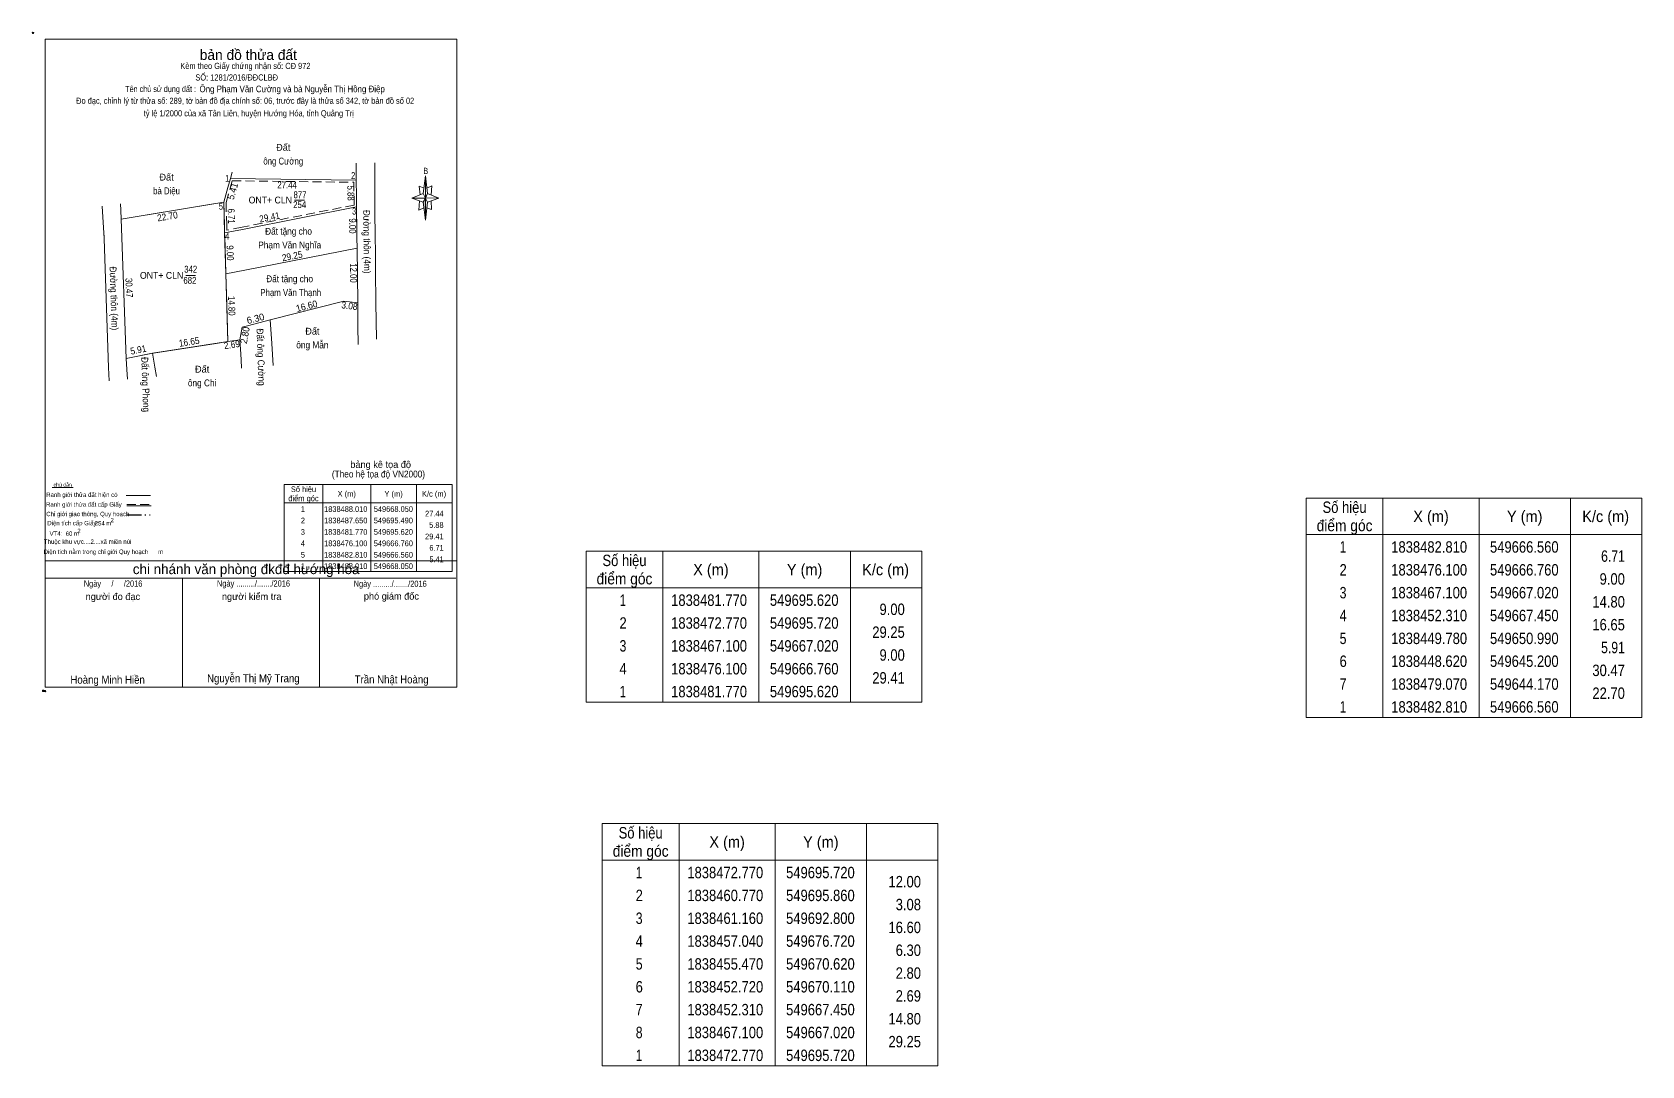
# Model space of a CAD drawing. Header units: metres. Extents: x 549047 to 549977, y 1838294 to 1838539.
# Drawn here: x 549624.7 to 549976.7, y 1838293.8 to 1838520 of the extents above; entities that cross this region are included whole.
import ezdxf
from ezdxf.enums import TextEntityAlignment as Align

# ---------------------------------------------------------------- set-up
doc = ezdxf.new("R2010")
doc.units = ezdxf.units.M
doc.header["$LTSCALE"] = 0.65
doc.header["$PDMODE"] = 32
doc.header["$PDSIZE"] = 0.325
doc.linetypes.add('DASH_DOUBLE_DOT', pattern=[9.2, 5, -1.2, 0.3, -1.2, 0.3, -1.2])
doc.linetypes.add('MEDIUM_DASHED', pattern=[4.5, 3, -1.5])
for name, color, linetype, lineweight in [('14', 7, 'Continuous', 13), ('18', 7, 'Continuous', 25), ('63', 7, 'Continuous', 13)]:
    doc.layers.add(name, color=color, linetype=linetype, lineweight=lineweight)
doc.layers.add('15', color=7, linetype='Continuous')

msp = doc.modelspace()

# ---------------------------------------------------------------- hatches: boundary and pattern name
at = {"layer": '14'}
msp.add_hatch(color=256, dxfattribs=at).paths.add_polyline_path([(549710.7, 1838483.7), (549710.7, 1838478.9), (549710.2, 1838482.8)])

# ---------------------------------------------------------------- linework, layer by layer
for p, q in [((549710.2, 1838484.7), (549710.7, 1838488.6)), ((549710.2, 1838482.8), (549707.7, 1838483.7)), ((549711.1, 1838482.8), (549710.7, 1838478.9)), ((549712, 1838481.2), (549711, 1838481.6)), ((549711.1, 1838484.7), (549713.6, 1838483.7)), ((549711.9, 1838483.1), (549712, 1838481.2)), ((549629.05, 1838420.38), (549633.65, 1838420.38)), ((549645.2, 1838418.6), (549650.58, 1838418.6)), ((549645.4, 1838416.36), (549650.66, 1838416.36)), ((549627.54, 1838404.36), (549717.54, 1838404.36)), ((549627.54, 1838400.56), (549717.34, 1838400.56)), ((549627.54, 1838400.56), (549717.34, 1838400.56)), ((549627.54, 1838400.56), (549717.34, 1838400.56)), ((549657.54, 1838376.66), (549657.54, 1838400.56)), ((549687.54, 1838376.66), (549687.54, 1838400.56))]:
    msp.add_line(p, q, dxfattribs=at)
at = {"layer": '14', "linetype": 'MEDIUM_DASHED'}
msp.add_line((549645.4, 1838416.68), (549650.84, 1838416.68), dxfattribs=at)
at = {"layer": '14', "linetype": 'DASH_DOUBLE_DOT', "lineweight": 25}
msp.add_line((549645.3, 1838414.4), (549650.54, 1838414.4), dxfattribs=at)
at = {"layer": '14'}
for points in [[(549627.54, 1838518.46), (549717.54, 1838518.46), (549717.54, 1838376.66), (549627.54, 1838376.66)], [(549710.7, 1838488.6), (549711.1, 1838484.7), (549710.7, 1838483.7)], [(549710.7, 1838483.7), (549707.7, 1838483.7), (549710.2, 1838484.7), (549711.1, 1838482.8), (549713.6, 1838483.7), (549710.7, 1838483.8)], [(549710.7, 1838483.7), (549710.7, 1838478.9), (549710.2, 1838482.8)]]:
    msp.add_lwpolyline(points, close=True, dxfattribs=at)
for points in [[(549710.4, 1838485.9), (549709.3, 1838486.3), (549709.5, 1838484.4)], [(549711, 1838485.9), (549712.1, 1838486.4), (549711.9, 1838484.4)], [(549710.7, 1838483.7), (549710.2, 1838484.7), (549707.7, 1838483.7)], [(549709.4, 1838483.1), (549709.2, 1838481.1), (549710.3, 1838481.6)], [(549710.7, 1838483.7), (549711.1, 1838482.8), (549713.6, 1838483.7)], [(549717.54, 1838376.66), (549627.54, 1838376.66), (549627.54, 1838400.56)]]:
    msp.add_lwpolyline(points, dxfattribs=at)
for p in [(549624.84, 1838519.86), (549627.08, 1838375.88), (549627.48, 1838375.82)]:
    msp.add_point(p, dxfattribs=at)
at = {"layer": '18', "lineweight": 13}
msp.add_line((549695.49, 1838487.65), (549668.05, 1838488.01), dxfattribs=at)
at = {"layer": '63'}
for p, q in [((549668.05, 1838488.01), (549668.44, 1838489.35)), ((549699.63, 1838489.34), (549699.62, 1838483.7)), ((549699.63, 1838491.41), (549699.63, 1838489.34)), ((549695.49, 1838487.65), (549668.05, 1838488.01)), ((549639.98, 1838481.95), (549640.43, 1838474.9)), ((549662.99, 1838482.21), (549644.17, 1838479.07)), ((549666.56, 1838482.81), (549662.99, 1838482.21)), ((549670.68, 1838476.87), (549695.62, 1838481.77)), ((549684.2, 1838483.26), (549682.06, 1838483.26)), ((549695.62, 1838481.77), (549695.68, 1838476.53)), ((549699.62, 1838483.7), (549699.62, 1838481.82)), ((549645.2, 1838448.62), (549644.17, 1838479.07)), ((549640.34, 1838476.39), (549640.43, 1838474.9)), ((549640.43, 1838474.9), (549640.51, 1838472.63)), ((549666.76, 1838476.1), (549670.68, 1838476.87)), ((549666.76, 1838476.1), (549666.78, 1838475.39)), ((549641.34, 1838446.64), (549640.51, 1838472.63)), ((549671.15, 1838467.92), (549695.72, 1838472.77)), ((549695.72, 1838472.77), (549695.79, 1838466.89)), ((549699.72, 1838472.82), (549699.78, 1838467.79)), ((549667.02, 1838467.1), (549671.15, 1838467.92)), ((549699.78, 1838467.79), (549699.86, 1838460.82)), ((549660.39, 1838466.75), (549658.25, 1838466.75)), ((549667.02, 1838467.1), (549667.21, 1838460.46)), ((549695.79, 1838466.89), (549695.86, 1838460.77)), ((549667.21, 1838460.46), (549667.45, 1838452.31)), ((549695.86, 1838460.77), (549695.92, 1838455.69)), ((549699.86, 1838460.82), (549699.95, 1838452.85)), ((549671.79, 1838455.77), (549676.72, 1838457.04)), ((549676.72, 1838457.04), (549677.05, 1838451.89)), ((549676.72, 1838457.04), (549677.05, 1838451.89)), ((549670.62, 1838455.47), (549670.11, 1838452.72)), ((549670.62, 1838455.47), (549671.79, 1838455.77)), ((549695.92, 1838455.69), (549695.96, 1838451.68)), ((549664.48, 1838451.85), (549650.69, 1838449.72)), ((549667.45, 1838452.31), (549664.48, 1838451.85)), ((549667.45, 1838452.31), (549670.11, 1838452.72)), ((549670.3, 1838449.57), (549670.11, 1838452.72)), ((549670.3, 1838449.57), (549670.11, 1838452.72)), ((549677.05, 1838451.89), (549677.35, 1838447.1)), ((549677.05, 1838451.89), (549677.35, 1838447.1)), ((549641.34, 1838446.64), (549641.54, 1838443.73)), ((549650.69, 1838449.72), (549645.2, 1838448.62)), ((549650.99, 1838449.78), (549651.5, 1838446.73)), ((549651.5, 1838446.73), (549651.84, 1838444.7)), ((549688.2, 1838421), (549688.2, 1838402)), ((549698.7, 1838421), (549698.7, 1838402)), ((549708.7, 1838421), (549708.7, 1838402)), ((549679.8, 1838417), (549716.5, 1838417)), ((549920.07, 1838418.06), (549920.07, 1838370.06)), ((549941.07, 1838418.06), (549941.07, 1838370.06)), ((549961.07, 1838418.06), (549961.07, 1838370.06)), ((549903.27, 1838410.06), (549976.67, 1838410.06)), ((549762.6, 1838406.42), (549762.6, 1838373.42)), ((549783.6, 1838406.42), (549783.6, 1838373.42)), ((549803.6, 1838406.42), (549803.6, 1838373.42)), ((549745.8, 1838398.42), (549819.2, 1838398.42)), ((549766.14, 1838346.81), (549766.14, 1838293.81)), ((549787.14, 1838346.81), (549787.14, 1838293.81)), ((549807.14, 1838346.81), (549807.14, 1838293.81)), ((549749.34, 1838338.81), (549822.74, 1838338.81))]:
    msp.add_line(p, q, dxfattribs=at)
for points in [[(549695.52, 1838491.32), (549695.52, 1838490.9), (549695.49, 1838487.65)], [(549668.05, 1838488.01), (549667.48, 1838486.01), (549666.56, 1838482.81)], [(549695.55, 1838487.91), (549695.6, 1838483.81), (549695.62, 1838481.77)], [(549643.96, 1838482.42), (549644.05, 1838481.05), (549644.17, 1838479.07)], [(549644.17, 1838479.07), (549662.99, 1838482.21), (549666.56, 1838482.81)], [(549644.17, 1838479.07), (549662.99, 1838482.21), (549666.56, 1838482.81)], [(549644.17, 1838479.07), (549662.99, 1838482.21), (549666.56, 1838482.81)], [(549666.56, 1838482.81), (549666.71, 1838477.79), (549666.76, 1838476.1)], [(549670.68, 1838476.87), (549695.62, 1838481.77), (549695.7, 1838475)], [(549699.62, 1838481.81), (549699.7, 1838474.27), (549699.72, 1838472.81)], [(549666.93, 1838470.1), (549666.76, 1838476.1), (549670.68, 1838476.87)], [(549666.78, 1838475.39), (549666.93, 1838470.1), (549667.02, 1838467.1)], [(549695.7, 1838475), (549695.72, 1838472.77), (549671.15, 1838467.92)], [(549695.68, 1838476.53), (549695.7, 1838475), (549695.72, 1838472.77)], [(549671.15, 1838467.92), (549695.72, 1838472.77), (549695.86, 1838460.77), (549692.8, 1838461.16), (549676.72, 1838457.04), (549671.79, 1838455.77)], [(549671.15, 1838467.92), (549667.02, 1838467.1), (549666.93, 1838470.1)], [(549671.79, 1838455.77), (549670.62, 1838455.47), (549670.11, 1838452.72), (549667.45, 1838452.31), (549667.02, 1838467.1), (549671.15, 1838467.92)], [(549695.86, 1838460.77), (549692.8, 1838461.16), (549676.72, 1838457.04)], [(549670.62, 1838455.47), (549671.79, 1838455.77), (549676.72, 1838457.04)], [(549645.53, 1838444.1), (549645.38, 1838446.21), (549645.21, 1838448.62)], [(549670.48, 1838446.46), (549670.37, 1838448.35), (549670.3, 1838449.57)], [(549670.48, 1838446.46), (549670.37, 1838448.35), (549670.3, 1838449.57)]]:
    msp.add_lwpolyline(points, dxfattribs=at)
at = {"layer": '63', "linetype": 'MEDIUM_DASHED'}
for points in [[(549667.21, 1838477.8), (549667.06, 1838482.75), (549667.96, 1838485.87)], [(549667.96, 1838485.87), (549668.43, 1838487.51), (549695, 1838487.16), (549695.07, 1838483.8)], [(549695.07, 1838483.8), (549695.11, 1838482.18), (549670.58, 1838477.36)], [(549670.58, 1838477.36), (549667.24, 1838476.7), (549667.21, 1838477.8)]]:
    msp.add_lwpolyline(points, dxfattribs=at)
at = {"layer": '63'}
for points in [[(549666.56, 1838482.81), (549666.76, 1838476.1), (549667.02, 1838467.1), (549667.45, 1838452.31), (549650.99, 1838449.78), (549645.2, 1838448.62), (549644.17, 1838479.07)], [(549679.8, 1838421), (549716.5, 1838421), (549716.5, 1838402), (549679.8, 1838402)], [(549903.27, 1838418.06), (549976.67, 1838418.06), (549976.67, 1838370.06), (549903.27, 1838370.06)], [(549745.8, 1838406.42), (549819.2, 1838406.42), (549819.2, 1838373.42), (549745.8, 1838373.42)], [(549749.34, 1838346.81), (549822.74, 1838346.81), (549822.74, 1838293.81), (549749.34, 1838293.81)]]:
    msp.add_lwpolyline(points, close=True, dxfattribs=at)

# ---------------------------------------------------------------- texts
at = {"layer": '14'}
for s, height, width, p in [('Kèm theo Giấy chứng nhận số: CĐ 972', 1.35, 0.9, (549671.305, 1838511.96)), ('SỐ: 1281/2016/ĐĐCLBĐ', 1.35, 0.9, (549669.4, 1838509.44)), ('Tên chủ sử dụng đất :', 1.35, 0.85, (549652.755, 1838506.92)), ('Đo đạc, chỉnh lý từ thửa số: 289, tờ bản đồ địa chính số: 06, trước đây là thửa số 342, tờ bản đồ số 02', 1.35, 0.9, (549671.25, 1838504.34)), (' tỷ lệ 1/2000 của xã Tân Liên, huyện Hướng Hóa, tỉnh Quảng Trị', 1.35, 0.9, (549671.82, 1838501.6)), ('B', 1.378, 0.75, (549710.75, 1838488.96)), ('(Theo hệ tọa độ VN2000)', 1.5, 0.9, (549700.4, 1838422.57)), ('Ranh giới thửa đất hiện có ', 0.96, 0.9, (549635.725, 1838418.32)), ('chú dẫn', 0.8, 1.05, (549631.35, 1838420.58)), ('Ranh giới thửa đất cấp Giấy', 0.96, 0.9, (549635.98, 1838416.18)), ('Chỉ giới giao thông, Quy hoạch', 0.96, 0.9, (549636.83, 1838414.1)), ('Diện tích cấp Giấy: ', 0.96, 0.9, (549633.735, 1838412.1)), ('2', 0.96, 0.8, (549634.92, 1838410.4)), ('254 m ', 0.96, 0.85, (549640.35, 1838412.06)), ('2', 0.96, 0.8, (549642.17, 1838412.76)), ('2', 0.96, 0.8, (549642.17, 1838412.76)), ('Thuộc khu vực....2....xã miền núi', 0.96, 0.9, (549636.81, 1838408.04)), (' VT4:  60 m ', 0.96, 0.9, (549631.71, 1838409.8)), ('Diện tích nằm trong chỉ giới Quy hoạch      m', 0.96, 0.9, (549640.245, 1838405.84)), ('Ngày     /     /2016', 1.35, 0.9, (549642.365, 1838398.68)), ('Ngày ........./......./2016', 1.35, 0.9, (549673.07, 1838398.7)), ('Ngày ........./......./2016', 1.35, 0.9, (549702.97, 1838398.64)), ('Hoàng Minh Hiền', 1.75, 0.9, (549641.17, 1838377.44)), ('Nguyễn Thị Mỹ Trang', 1.75, 0.9, (549673.04, 1838377.76)), ('Trần Nhật Hoàng', 1.75, 0.9, (549703.275, 1838377.5))]:
    msp.add_text(s, height=height, dxfattribs=dict(at, width=width)).set_placement(p, align=Align.CENTER)
for s, height, p in [('bản đồ thửa đất', 2.25, (549671.945, 1838513.94)), ('bảng kê tọa độ', 1.5, (549700.88, 1838424.67)), ('chi nhánh văn phòng đkđđ hướng hóa', 2.187, (549671.475, 1838401.42)), ('người đo đạc', 1.5, (549642.325, 1838395.76)), ('người kiểm tra', 1.5, (549672.675, 1838395.78)), ('phó giám đốc', 1.5, (549703.23, 1838395.84))]:
    msp.add_text(s, height=height, dxfattribs=at).set_placement(p, align=Align.CENTER)
at = {"layer": '14', "width": 0.9}
msp.add_text('Ông Phạm Văn Cường và bà Nguyễn Thị Hồng Điệp', height=1.44, dxfattribs=at).set_placement((549661.26, 1838506.88))
at = {"layer": '15'}
for s, width, p in [('1', 0.65, (549667.335, 1838487.28)), ('2', 0.8, (549694.875, 1838487.9)), ('5', 0.75, (549665.94, 1838481.17)), ('3', 0.75, (549695.08, 1838480.11)), ('4', 0.8, (549667.34, 1838474.63))]:
    msp.add_text(s, height=1.5, dxfattribs=dict(at, width=width)).set_placement(p, align=Align.CENTER)
at = {"layer": '63'}
for p in [(549679.58, 1838494.06), (549654.06, 1838487.55), (549685.95, 1838453.83), (549661.84, 1838445.52)]:
    msp.add_text('Đất', height=1.5, dxfattribs=at).set_placement(p, align=Align.CENTER)
for s, height, width, p in [('ông Cường', 1.5, 0.85, (549679.58, 1838491.06)), ('bà Diệu', 1.5, 0.85, (549654.06, 1838484.55)), ('877', 1.5, 0.85, (549683.24, 1838483.68)), ('ONT+ CLN', 1.5, 0.95, (549676.75, 1838482.54)), ('254', 1.5, 0.85, (549683.175, 1838481.53)), ('Đất tặng cho ', 1.5, 0.9, (549680.99, 1838475.7)), ('Phạm Văn Nghĩa', 1.5, 0.9, (549680.995, 1838472.7)), ('ONT+ CLN', 1.5, 0.95, (549652.98, 1838466.05)), ('342', 1.5, 0.85, (549659.34, 1838467.4)), ('682', 1.5, 0.85, (549659.16, 1838464.96)), ('Phạm Văn Thạnh', 1.5, 0.85, (549681.215, 1838462.3)), ('Đất tặng cho ', 1.5, 0.9, (549681.22, 1838465.3)), ('ông Mẫn', 1.5, 0.9, (549685.95, 1838450.83)), ('ông Chi', 1.5, 0.9, (549661.84, 1838442.52)), ('điểm góc', 1.25, 0.9, (549684, 1838417.37)), ('Số hiệu', 1.25, 0.85, (549684, 1838419.37)), ('X (m)', 1.25, 0.95, (549693.46, 1838418.37)), ('Y (m)', 1.25, 0.95, (549703.705, 1838418.37)), ('K/c (m)', 1.25, 0.95, (549712.555, 1838418.37)), (' 1', 1.25, 0.75, (549683.66, 1838415.03)), ('1838488.010', 1.25, 0.85, (549693.25, 1838415.03)), ('549668.050', 1.25, 0.85, (549703.66, 1838415.03)), ('Số hiệu', 2.5, 0.85, (549911.67, 1838414.81)), ('X (m)', 2.5, 0.95, (549930.57, 1838412.81)), ('Y (m)', 2.5, 0.95, (549951.065, 1838412.81)), ('K/c (m)', 2.5, 0.95, (549968.77, 1838412.81)), (' 3', 1.25, 0.8, (549683.655, 1838410.03)), (' 2', 1.25, 0.85, (549683.655, 1838412.53)), ('1838487.650', 1.25, 0.85, (549693.25, 1838412.53)), ('1838481.770', 1.25, 0.85, (549693.25, 1838410.03)), ('549695.490', 1.25, 0.85, (549703.66, 1838412.53)), ('549695.620', 1.25, 0.85, (549703.66, 1838410.03)), ('điểm góc', 2.5, 0.9, (549911.67, 1838410.81)), (' 4', 1.25, 0.85, (549683.65, 1838407.53)), ('1838476.100', 1.25, 0.85, (549693.25, 1838407.53)), ('549666.760', 1.25, 0.85, (549703.66, 1838407.53)), (' 1', 2.5, 0.75, (549910.965, 1838406.11)), ('1838482.810', 2.5, 0.85, (549930.17, 1838406.11)), ('549666.560', 2.5, 0.85, (549950.975, 1838406.11)), (' 5', 1.25, 0.8, (549683.655, 1838405.03)), ('1838482.810', 1.25, 0.85, (549693.25, 1838405.03)), ('549666.560', 1.25, 0.85, (549703.66, 1838405.03)), ('Số hiệu', 2.5, 0.85, (549754.2, 1838403.17)), (' 1', 1.25, 0.75, (549683.66, 1838402.53)), ('1838488.010', 1.25, 0.85, (549693.25, 1838402.53)), ('549668.050', 1.25, 0.85, (549703.66, 1838402.53)), ('điểm góc', 2.5, 0.9, (549754.2, 1838399.17)), ('X (m)', 2.5, 0.95, (549773.1, 1838401.17)), ('Y (m)', 2.5, 0.95, (549793.595, 1838401.17)), ('K/c (m)', 2.5, 0.95, (549811.3, 1838401.17)), (' 2', 2.5, 0.85, (549910.97, 1838401.11)), ('1838476.100', 2.5, 0.85, (549930.17, 1838401.11)), ('549666.760', 2.5, 0.85, (549950.975, 1838401.11)), ('1838481.770', 2.5, 0.85, (549772.7, 1838394.47)), ('549695.620', 2.5, 0.85, (549793.505, 1838394.47)), (' 3', 2.5, 0.8, (549910.97, 1838396.11)), ('1838467.100', 2.5, 0.85, (549930.17, 1838396.11)), ('549667.020', 2.5, 0.85, (549950.975, 1838396.11)), (' 1', 2.5, 0.75, (549753.495, 1838394.47)), (' 4', 2.5, 0.85, (549910.965, 1838391.11)), ('1838452.310', 2.5, 0.85, (549930.17, 1838391.11)), ('549667.450', 2.5, 0.85, (549950.975, 1838391.11)), (' 2', 2.5, 0.85, (549753.5, 1838389.47)), ('1838472.770', 2.5, 0.85, (549772.7, 1838389.47)), ('549695.720', 2.5, 0.85, (549793.505, 1838389.47)), (' 3', 2.5, 0.8, (549753.5, 1838384.47)), ('1838467.100', 2.5, 0.85, (549772.7, 1838384.47)), ('549667.020', 2.5, 0.85, (549793.505, 1838384.47)), (' 5', 2.5, 0.8, (549910.97, 1838386.11)), ('1838449.780', 2.5, 0.85, (549930.17, 1838386.11)), ('549650.990', 2.5, 0.85, (549950.975, 1838386.11)), (' 6', 2.5, 0.85, (549910.97, 1838381.11)), ('1838448.620', 2.5, 0.85, (549930.17, 1838381.11)), ('549645.200', 2.5, 0.85, (549950.975, 1838381.11)), (' 4', 2.5, 0.85, (549753.495, 1838379.47)), ('1838476.100', 2.5, 0.85, (549772.7, 1838379.47)), ('549666.760', 2.5, 0.85, (549793.505, 1838379.47)), (' 1', 2.5, 0.75, (549753.495, 1838374.47)), ('1838481.770', 2.5, 0.85, (549772.7, 1838374.47)), ('549695.620', 2.5, 0.85, (549793.505, 1838374.47)), (' 7', 2.5, 0.8, (549910.97, 1838376.11)), ('1838479.070', 2.5, 0.85, (549930.17, 1838376.11)), ('549644.170', 2.5, 0.85, (549950.975, 1838376.11)), (' 1', 2.5, 0.75, (549910.965, 1838371.11)), ('1838482.810', 2.5, 0.85, (549930.17, 1838371.11)), ('549666.560', 2.5, 0.85, (549950.975, 1838371.11)), ('Số hiệu', 2.5, 0.85, (549757.74, 1838343.56)), ('X (m)', 2.5, 0.95, (549776.64, 1838341.56)), ('Y (m)', 2.5, 0.95, (549797.135, 1838341.56)), ('điểm góc', 2.5, 0.9, (549757.74, 1838339.56)), (' 1', 2.5, 0.75, (549757.035, 1838334.86)), ('1838472.770', 2.5, 0.85, (549776.24, 1838334.86)), ('549695.720', 2.5, 0.85, (549797.045, 1838334.86)), (' 2', 2.5, 0.85, (549757.04, 1838329.86)), ('1838460.770', 2.5, 0.85, (549776.24, 1838329.86)), ('549695.860', 2.5, 0.85, (549797.045, 1838329.86)), (' 3', 2.5, 0.8, (549757.04, 1838324.86)), ('1838461.160', 2.5, 0.85, (549776.24, 1838324.86)), ('549692.800', 2.5, 0.85, (549797.045, 1838324.86)), (' 4', 2.5, 0.85, (549757.035, 1838319.86)), ('1838457.040', 2.5, 0.85, (549776.24, 1838319.86)), ('549676.720', 2.5, 0.85, (549797.045, 1838319.86)), (' 5', 2.5, 0.8, (549757.04, 1838314.86)), ('1838455.470', 2.5, 0.85, (549776.24, 1838314.86)), ('549670.620', 2.5, 0.85, (549797.045, 1838314.86)), (' 6', 2.5, 0.85, (549757.04, 1838309.86)), ('1838452.720', 2.5, 0.85, (549776.24, 1838309.86)), ('549670.110', 2.5, 0.85, (549797.045, 1838309.86)), (' 7', 2.5, 0.8, (549757.04, 1838304.86)), ('1838452.310', 2.5, 0.85, (549776.24, 1838304.86)), ('549667.450', 2.5, 0.85, (549797.045, 1838304.86)), (' 8', 2.5, 0.8, (549757.04, 1838299.86)), ('1838467.100', 2.5, 0.85, (549776.24, 1838299.86)), ('549667.020', 2.5, 0.85, (549797.045, 1838299.86)), (' 1', 2.5, 0.75, (549757.035, 1838294.86)), ('1838472.770', 2.5, 0.85, (549776.24, 1838294.86)), ('549695.720', 2.5, 0.85, (549797.045, 1838294.86))]:
    msp.add_text(s, height=height, dxfattribs=dict(at, width=width)).set_placement(p, align=Align.CENTER)
for s, rotation, width, p in [('5.41', 74.011, 0.95, (549669.241, 1838485.0184)), ('27.44', 359.248, 0.85, (549680.4152, 1838485.8313)), ('5.88', 271.267, 0.85, (549693.6171, 1838484.7816)), ('22.70', 9.483, 0.9, (549654.3764, 1838478.9603)), ('6.71', 271.707, 0.85, (549667.4785, 1838479.7323)), ('29.41', 11.115, 0.9, (549676.7304, 1838478.7923)), ('9.00', 270.637, 0.85, (549693.9989, 1838477.6033)), ('Đường thôn (4m)', 270.637, 0.9, (549697.1452, 1838474.1583)), ('9.00', 271.655, 0.85, (549667.2295, 1838471.6867)), ('29.25', 11.175, 0.9, (549681.6946, 1838470.2954)), ('Đường thôn (4m)', 271.829, 0.9, (549641.8267, 1838461.7339)), ('12.00', 270.668, 0.85, (549694.2055, 1838467.3037)), ('30.47', 271.937, 0.85, (549645.1337, 1838464.0604)), ('14.80', 271.665, 0.85, (549667.5639, 1838460.1118)), ('16.60', 14.371, 0.95, (549684.8938, 1838459.3577)), ('3.08', 352.737, 0.9, (549693.9752, 1838459.3976)), ('16.65', 8.738, 0.9, (549659.1111, 1838451.5045)), ('2.80', 79.494, 0.95, (549671.9435, 1838453.5683)), ('Đất ông Cường', 271.937, 0.9, (549673.9513, 1838448.8804)), ('5.91', 11.329, 0.9, (549648.0327, 1838449.7751)), ('2.69', 8.762, 0.9, (549668.4657, 1838450.8937)), ('Đất ông Phong', 271.937, 0.9, (549648.7377, 1838442.8854))]:
    msp.add_text(s, height=1.5, rotation=rotation, dxfattribs=dict(at, width=width)).set_placement(p, align=Align.CENTER)
msp.add_text('6.30', height=1.5, rotation=14.433, dxfattribs=at).set_placement((549673.6981, 1838456.6105), align=Align.CENTER)
for s, height, width, p in [('27.44', 1.25, 0.85, (549714.65, 1838414.03)), ('5.88', 1.25, 0.85, (549714.64, 1838411.53)), ('29.41', 1.25, 0.85, (549714.65, 1838409.03)), ('6.71', 1.25, 0.8, (549714.65, 1838406.53)), ('5.41', 1.25, 0.8, (549714.65, 1838404.03)), ('6.71', 2.5, 0.8, (549972.97, 1838404.11)), ('9.00', 2.5, 0.85, (549972.97, 1838399.11)), ('9.00', 2.5, 0.85, (549815.5, 1838392.47)), ('14.80', 2.5, 0.85, (549972.97, 1838394.11)), ('29.25', 2.5, 0.85, (549815.5, 1838387.47)), ('16.65', 2.5, 0.85, (549972.97, 1838389.11)), ('5.91', 2.5, 0.8, (549972.97, 1838384.11)), ('9.00', 2.5, 0.85, (549815.5, 1838382.47)), ('29.41', 2.5, 0.85, (549815.5, 1838377.47)), ('30.47', 2.5, 0.85, (549972.97, 1838379.11)), ('22.70', 2.5, 0.85, (549972.97, 1838374.11)), ('12.00', 2.5, 0.85, (549819.04, 1838332.86)), ('3.08', 2.5, 0.85, (549819.04, 1838327.86)), ('16.60', 2.5, 0.85, (549819.04, 1838322.86)), ('6.30', 2.5, 0.85, (549819.04, 1838317.86)), ('2.80', 2.5, 0.85, (549819.04, 1838312.86)), ('2.69', 2.5, 0.85, (549819.04, 1838307.86)), ('14.80', 2.5, 0.85, (549819.04, 1838302.86)), ('29.25', 2.5, 0.85, (549819.04, 1838297.86))]:
    msp.add_text(s, height=height, dxfattribs=dict(at, width=width)).set_placement(p, align=Align.RIGHT)

doc.saveas('drawing.dxf')
